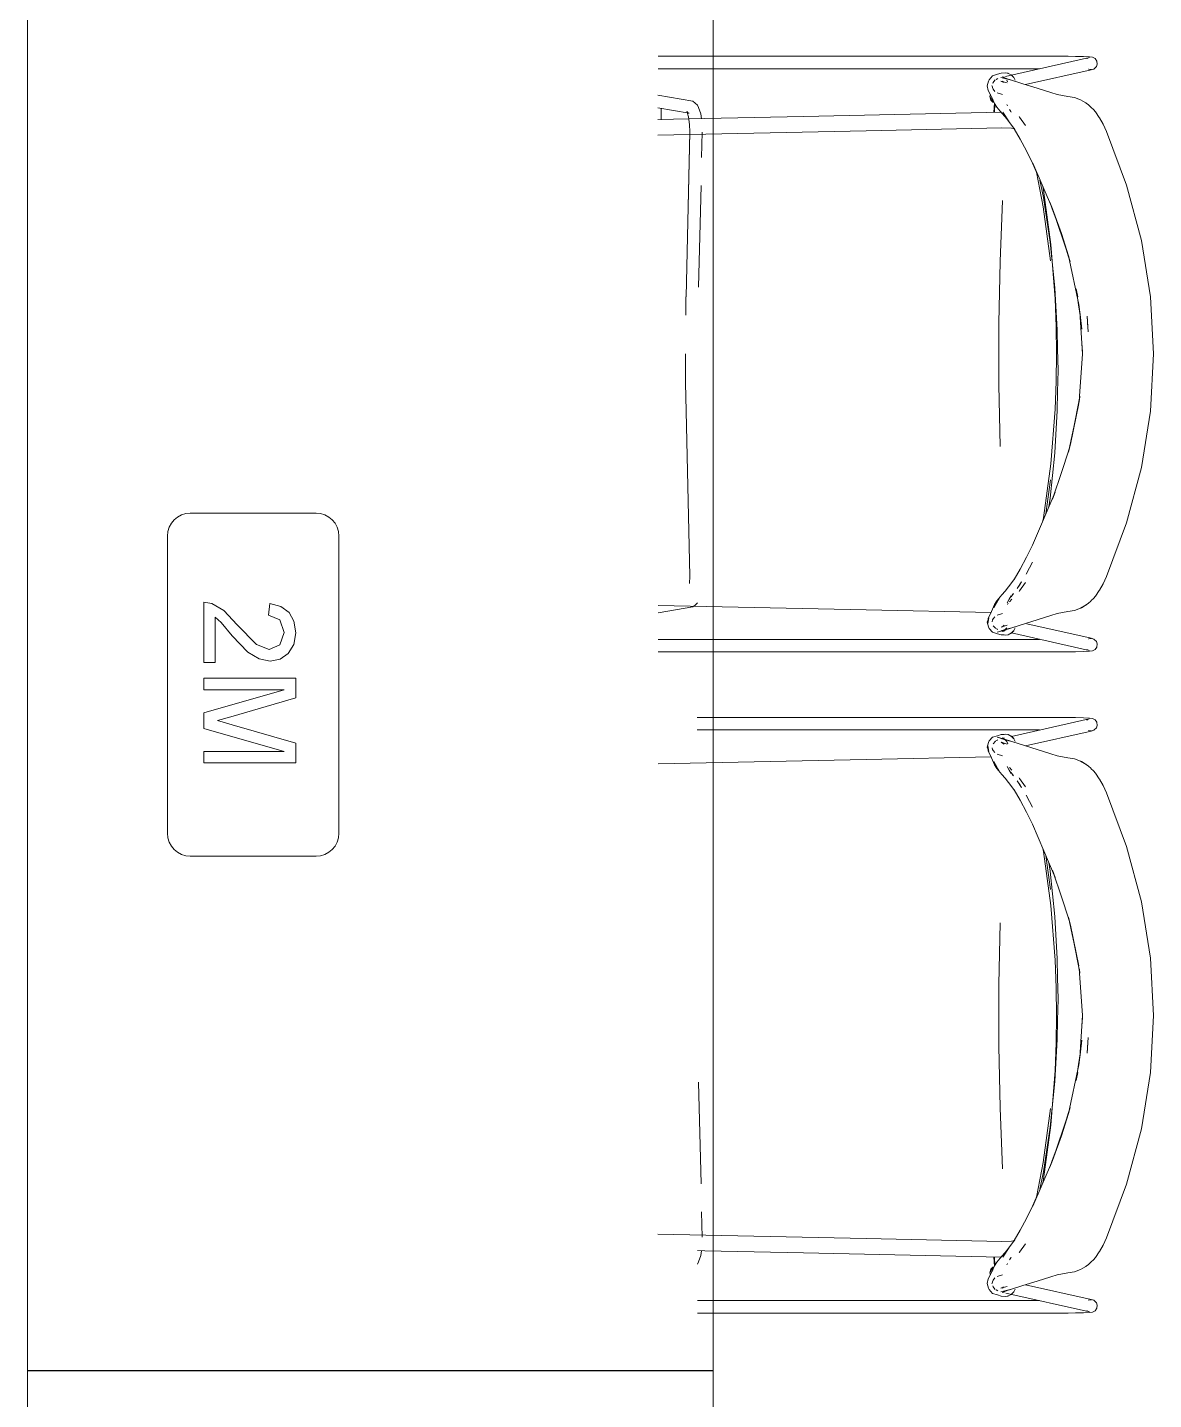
# Model space of a CAD drawing. Header units: millimetres. Extents: x 155927 to 317870, y -36033 to 97293.
# Drawn here: x 181069 to 182054, y 22156 to 23356 of the extents above; entities that cross this region are included whole.
import ezdxf

# ---------------------------------------------------------------- set-up
doc = ezdxf.new("R2010")
doc.units = ezdxf.units.MM
doc.header["$MEASUREMENT"] = 0
doc.layers.add('G-IMPT', color=8, linetype='CONTINUOUS', lineweight=9)
doc.layers.add('I-FURN', color=8, linetype='CONTINUOUS', lineweight=9)

msp = doc.modelspace()

# ---------------------------------------------------------------- linework, layer by layer
at = {"layer": 'G-IMPT'}
for p, q in [((181620.6, 23331.3), (181979.2, 23331.3)), ((181924.2, 23313.7), (181997.7, 23330.2)), ((181985.5, 23331.2), (181979.2, 23331.3)), ((181985.5, 23331.2), (181992.7, 23331.1)), ((181992.7, 23331.1), (181997.9, 23330.8)), ((181997.7, 23330.2), (181995.5, 23329.2)), ((181995.7, 23329.4), (181995.5, 23329.2)), ((181997.9, 23330.8), (182000.3, 23330.4)), ((182000.3, 23330.4), (182002.7, 23329.2)), ((182002.7, 23329.2), (182004.2, 23327.1)), ((181620.6, 23320.4), (181954.2, 23320.4)), ((181920.5, 23316.4), (181917.3, 23315.5)), ((181920.5, 23316.4), (181924.6, 23316.7)), ((181926.3, 23316.4), (181924.6, 23316.7)), ((181926.3, 23316.4), (181926.6, 23316.3)), ((181926.6, 23316.3), (181929.5, 23314.9)), ((181999.2, 23319.3), (181941.7, 23306.5)), ((181996.9, 23320.1), (181999.5, 23319.6)), ((181997.1, 23319.9), (181999.5, 23319.6)), ((181999.2, 23319.3), (182001.7, 23320.1)), ((182003.5, 23322), (182001.7, 23320.1)), ((182001.7, 23320.1), (182002, 23320.4)), ((182003.5, 23322), (182003.8, 23322.3)), ((182004.5, 23324.4), (182003.8, 23322.3)), ((182004.5, 23324.4), (182004.2, 23327.1)), ((181909.5, 23309.5), (181908.3, 23305.3)), ((181909.1, 23301.2), (181908.3, 23305.3)), ((181909.9, 23310.8), (181909.5, 23309.5)), ((181913, 23314.1), (181909.9, 23310.8)), ((181912.5, 23305.6), (181912.7, 23305)), ((181913.1, 23303), (181912.7, 23305)), ((181913, 23314.1), (181917.3, 23315.5)), ((181914.2, 23309.1), (181913.1, 23307.5)), ((181913.1, 23307.5), (181913.8, 23308.6)), ((181913.3, 23308.1), (181915.4, 23310.7)), ((181914.2, 23309.1), (181913.8, 23308.6)), ((181917.7, 23311.8), (181916.1, 23311)), ((181917.3, 23311.5), (181916.1, 23311)), ((181927.7, 23311), (181920.2, 23312.8)), ((181920.2, 23312.8), (181928.4, 23310.8)), ((181920.3, 23309.6), (181922.4, 23308.7)), ((181920.3, 23309.6), (181925.8, 23308.1)), ((181921.3, 23313), (181923.2, 23313.4)), ((181924.8, 23311.9), (181921.6, 23313.4)), ((181923.7, 23312.1), (181921.6, 23313.4)), ((181922.7, 23308.4), (181921.6, 23309.4)), ((181921.6, 23309.4), (181922.4, 23308.7)), ((181922.7, 23308.4), (181922.1, 23309.1)), ((181924.8, 23311.9), (181922.6, 23312.6)), ((181922.6, 23312.6), (181928.4, 23310.8)), ((181923.7, 23312.1), (181924.2, 23311.6)), ((181926.1, 23308.8), (181925.4, 23310.3)), ((181927.7, 23311), (181939.5, 23307.2)), ((181929.7, 23314.7), (181929.5, 23314.9)), ((181929.7, 23314.7), (181931.6, 23312.8)), ((181932.7, 23310.4), (181931.6, 23312.8)), ((181931.7, 23312.6), (181931.6, 23312.8)), ((181932.8, 23310.3), (181931.6, 23312.8)), ((181931.7, 23312.6), (181932.8, 23310.3)), ((181932.7, 23310.4), (181932.8, 23310.3)), ((181939.5, 23307.2), (181952, 23303.3)), ((181650.8, 23291.9), (181620.3, 23297.3)), ((181909.1, 23301.2), (181913.5, 23292.8)), ((181914.8, 23290), (181912.5, 23294.8)), ((181912.5, 23294.8), (181913.5, 23292.8)), ((181913.4, 23302.4), (181913.1, 23303)), ((181913.4, 23302.4), (181915, 23300.6)), ((181917, 23299.2), (181921.7, 23297.9)), ((181952, 23303.3), (181963.9, 23299.5)), ((181969.6, 23297.8), (181963.9, 23299.5)), ((181978.8, 23296.2), (181969.6, 23297.8)), ((181978.8, 23296.2), (181984.8, 23295.1)), ((181989.8, 23293.3), (181984.8, 23295.1)), ((181989.8, 23293.3), (181992, 23292.1)), ((181994.6, 23290.5), (181992, 23292.1)), ((181647.6, 23281.4), (181620.3, 23286.2)), ((181623.2, 23285.7), (181623.2, 23275.6)), ((181647.1, 23278.4), (181645.5, 23283)), ((181645.5, 23283), (181647, 23281.1)), ((181647.6, 23281.4), (181645.7, 23282.4)), ((181645.7, 23282.4), (181647, 23281.1)), ((181650.8, 23291.9), (181652.9, 23290.4)), ((181652.9, 23290.4), (181655, 23288.5)), ((181655.9, 23286.4), (181655, 23288.5)), ((181657.8, 23280.8), (181655.9, 23286.4)), ((181658.3, 23276.7), (181657.8, 23280.8)), ((181920.7, 23282.4), (181747.7, 23278.6)), ((181914.2, 23282.3), (181914.6, 23290.3)), ((181915, 23289.6), (181914.6, 23282.3)), ((181915, 23289.6), (181914.7, 23283.3)), ((181914.8, 23290), (181916.7, 23286.9)), ((181916.7, 23286.9), (181921, 23281.4)), ((181923.9, 23278.2), (181921, 23281.4)), ((181921.9, 23282.3), (181927, 23274.5)), ((181921.9, 23282.3), (181927.5, 23274)), ((181926.2, 23287.8), (181925.6, 23289.2)), ((181927.9, 23284.6), (181928.9, 23283)), ((181929.3, 23282.5), (181928.9, 23283)), ((181995, 23290.3), (181994.6, 23290.5)), ((181995, 23290.3), (181997, 23288.8)), ((181997, 23288.8), (181999.4, 23286.5)), ((181999.4, 23286.5), (182001.2, 23284.7)), ((182003, 23282.6), (182001.2, 23284.7)), ((182006.4, 23277.7), (182003, 23282.6)), ((181620.3, 23275.9), (181661.2, 23276.8)), ((181648, 23271.5), (181647.1, 23278.4)), ((181648.1, 23265.1), (181648, 23271.5)), ((181661.2, 23276.8), (181747.7, 23278.6)), ((181921.2, 23268.8), (181802.4, 23266.1)), ((181929.6, 23268.3), (181921.2, 23268.8)), ((181923.9, 23278.2), (181927.5, 23274)), ((181927, 23274.5), (181932.4, 23267.2)), ((181932.5, 23267.7), (181929.6, 23268.3)), ((181936.3, 23278.6), (181936.7, 23278.1)), ((181936.7, 23278.1), (181941.9, 23270.8)), ((182006.4, 23277.7), (182006.6, 23277.4)), ((182009.7, 23271.8), (182006.6, 23277.4)), ((182012.6, 23265.5), (182009.7, 23271.8)), ((181620.3, 23262.4), (181802.4, 23266.1)), ((181648.1, 23265.1), (181644.9, 23121)), ((181648.3, 23264.9), (181644.9, 23121)), ((181659, 23264.8), (181658.5, 23242.6)), ((181937.3, 23258.9), (181931.9, 23267.9)), ((181932.4, 23267.2), (181931.9, 23267.9)), ((181942.7, 23248.5), (181937.3, 23258.9)), ((182030.2, 23218.6), (182012.6, 23265.5)), ((181942.7, 23248.5), (181948, 23237.9)), ((181952.1, 23228.5), (181948, 23237.9)), ((181952.1, 23228.5), (181948.1, 23237.9)), ((181965.3, 23197.9), (181948.1, 23237.9)), ((181957.3, 23199.6), (181951.5, 23229.8)), ((181951.5, 23229.8), (181957.3, 23199.7)), ((181957.5, 23207.8), (181954.5, 23222.9)), ((181658, 23218.3), (181655.9, 23129.4)), ((181957.5, 23214.1), (181956.9, 23217.3)), ((181963.9, 23166.8), (181957.5, 23214.1)), ((182043.2, 23170.2), (182030.2, 23218.6)), ((181921.7, 23205), (181919.6, 23151.8)), ((181963.8, 23152.4), (181957.3, 23199.7)), ((181957.3, 23199.6), (181963.8, 23152.4)), ((181957.5, 23207.8), (181963.4, 23168.6)), ((181963.1, 23203.7), (181965.3, 23197.9)), ((181963.1, 23203.7), (181965.2, 23197.9)), ((181965.2, 23197.9), (181973.2, 23176.4)), ((181965.3, 23197.9), (181979.4, 23156.8)), ((181965.3, 23197.9), (181973.2, 23176.4)), ((181979.4, 23156.8), (181973.2, 23176.4)), ((181973.2, 23176.4), (181979.2, 23156.7)), ((181963.4, 23168.6), (181967.5, 23128.9)), ((181967.8, 23119), (181963.9, 23166.8)), ((182043.2, 23170.2), (182051.3, 23120.8)), ((181918.6, 23097.9), (181919.6, 23151.8)), ((181980.8, 23151.5), (181979.2, 23156.7)), ((181988.6, 23114.3), (181979.4, 23156.8)), ((181979.4, 23156.8), (181980.8, 23151.5)), ((181967.5, 23128.9), (181969.6, 23091.8)), ((181986.2, 23128), (181987.5, 23120.9)), ((181986.2, 23128), (181988.3, 23113.9)), ((181644.8, 23120.8), (181644.6, 23105)), ((181967.8, 23119), (181968.7, 23095)), ((181988.3, 23113.9), (181989.9, 23102.9)), ((181988.6, 23114.3), (181991, 23092.6)), ((181988.6, 23114.3), (181989.9, 23102.9)), ((182053.9, 23070.9), (182051.3, 23120.8)), ((181991.7, 23070.9), (181989.4, 23107.8)), ((181989.4, 23107.8), (181989.9, 23102.9)), ((181991, 23092.6), (181989.9, 23102.9)), ((181996.4, 23093.8), (181995.8, 23104)), ((181995.8, 23104), (181996.6, 23090.4)), ((181918.6, 23097.9), (181918.6, 23043.8)), ((181968.7, 23095), (181969, 23070.9)), ((181969.6, 23091.8), (181969.9, 23075.5)), ((181991.7, 23070.9), (181991.5, 23078.3)), ((181991.6, 23070.9), (181991.5, 23078.3)), ((181644.5, 23045.8), (181644.3, 23070.9)), ((181969, 23070.9), (181968.7, 23046.8)), ((181969.9, 23075.5), (181970.3, 23056.6)), ((181989.2, 23033.9), (181991.6, 23070.9)), ((182053.9, 23070.9), (182051.3, 23021)), ((181969.9, 23037.8), (181970.3, 23056.6)), ((181644.9, 23020.9), (181644.5, 23045.8)), ((181919.6, 22989.9), (181918.6, 23043.8)), ((181967.8, 23022.7), (181968.7, 23046.8)), ((181969.9, 23037.8), (181969.6, 23021.5)), ((181989.4, 23033.9), (181988.2, 23027.5)), ((181989.2, 23033.9), (181988.7, 23028.6)), ((181989.4, 23033.9), (181989, 23030.4)), ((181648.1, 22876.6), (181644.9, 23020.9)), ((181963.9, 22974.9), (181967.8, 23022.7)), ((181967.5, 22984.4), (181969.6, 23021.5)), ((181979.4, 22985), (181988.6, 23027.5)), ((181988.2, 23027.5), (181981.3, 22992)), ((181981.3, 22992), (181988.6, 23027.5)), ((182043.2, 22971.6), (182051.3, 23021)), ((181981.3, 22992), (181979, 22985.1)), ((181979.4, 22985), (181981.3, 22992)), ((181967.5, 22984.4), (181963.4, 22944.7)), ((181973.8, 22968.9), (181979, 22985.1)), ((181963.9, 22974.9), (181957.5, 22927.6)), ((181973.8, 22968.9), (181965.3, 22943.8)), ((182030.2, 22923.1), (182043.2, 22971.6)), ((181959.7, 22931.2), (181963.8, 22960.9)), ((181959.7, 22931.2), (181963.8, 22960.9)), ((181948, 22903.8), (181967.8, 22950.2)), ((181962.2, 22937.1), (181963.4, 22944.7)), ((181965.3, 22943.8), (181967.8, 22950.2)), ((181957.5, 22927.6), (181957.1, 22925)), ((182030.2, 22923.1), (182012.6, 22876.4)), ((181948, 22903.8), (181942.7, 22893.2)), ((181942.7, 22893.2), (181937.3, 22882.8)), ((181942.5, 22878.4), (181948, 22888.8)), ((181948, 22888.8), (181943, 22879.4)), ((181648.1, 22876.6), (181648, 22870.2)), ((181927, 22867.3), (181932.4, 22874.6)), ((181931.9, 22873.8), (181937.3, 22882.8)), ((181931.9, 22873.8), (181932.4, 22874.6)), ((181942.5, 22878.4), (181943, 22879.4)), ((182012.6, 22876.4), (182009.7, 22869.9)), ((181916.7, 22854.9), (181921, 22860.3)), ((181921, 22860.3), (181923.9, 22863.5)), ((181927, 22867.3), (181923.9, 22863.5)), ((181929.2, 22858.4), (181931.2, 22861.4)), ((181930.8, 22860.9), (181929.2, 22858.4)), ((181930.8, 22860.9), (181931.2, 22861.4)), ((181934.5, 22865.7), (181938.4, 22871.6)), ((181934.5, 22865.7), (181937.2, 22869.6)), ((181936.3, 22863.2), (181936.7, 22863.7)), ((181941.9, 22871), (181936.7, 22863.7)), ((181938.4, 22871.6), (181937.2, 22869.6)), ((182003, 22859.1), (182006.4, 22864)), ((182006.6, 22864.3), (182006.4, 22864)), ((182006.6, 22864.3), (182009.7, 22869.9)), ((181802.4, 22847.2), (181620.6, 22850.9)), ((181620.6, 22844.5), (181650.8, 22849.8)), ((181652.9, 22851.3), (181650.8, 22849.8)), ((181655, 22853.2), (181652.9, 22851.3)), ((181914.8, 22851.8), (181912.2, 22845.7)), ((181918.8, 22857.2), (181914, 22849)), ((181916.5, 22853.6), (181914, 22849)), ((181914.8, 22851.8), (181916.7, 22854.9)), ((181916.5, 22853.6), (181918.8, 22857.2)), ((181925.9, 22853.3), (181927.9, 22857.1)), ((181927.6, 22856.5), (181925.9, 22853.3)), ((181926.8, 22853), (181926, 22851.8)), ((181927.6, 22856.5), (181929.3, 22859.3)), ((181927.6, 22856.5), (181928.9, 22858.7)), ((181927.6, 22856.5), (181927.9, 22857.1)), ((181927.7, 22854.2), (181929.8, 22856.6)), ((181928.9, 22858.7), (181929.3, 22859.3)), ((181984.8, 22846.7), (181989.8, 22848.5)), ((181995, 22851.5), (181989.8, 22848.5)), ((181992, 22849.7), (181989.8, 22848.5)), ((181990.8, 22849), (181989.8, 22848.5)), ((181990.8, 22849), (181995, 22851.5)), ((181994.6, 22851.2), (181992, 22849.7)), ((181995, 22851.5), (181994.6, 22851.2)), ((181995, 22851.5), (181997, 22853)), ((181997, 22853), (181998.9, 22854.7)), ((181999.4, 22855.2), (181998.9, 22854.7)), ((181999.4, 22855.2), (182001.2, 22857)), ((182003, 22859.1), (182001.2, 22857)), ((181911.8, 22844.7), (181802.4, 22847.2)), ((181908.3, 22836.4), (181909.6, 22840.1)), ((181908.3, 22836.4), (181909.5, 22832.2)), ((181908.8, 22835.1), (181909.6, 22840.1)), ((181908.8, 22835.1), (181909.2, 22839.7)), ((181909.2, 22839.7), (181912.2, 22845.7)), ((181912.7, 22836.8), (181912.9, 22838.3)), ((181913.4, 22839.3), (181912.9, 22838.3)), ((181913.4, 22839.3), (181914.9, 22840.9)), ((181916.9, 22842.5), (181921.7, 22843.9)), ((181952, 22838.4), (181930.8, 22831.7)), ((181963.9, 22842.3), (181952, 22838.4)), ((181969.6, 22844), (181963.9, 22842.3)), ((181969.6, 22844), (181978.8, 22845.6)), ((181978.8, 22845.6), (181984.8, 22846.7)), ((181909.5, 22832.2), (181909.9, 22830.9)), ((181909.9, 22830.9), (181913, 22827.7)), ((181917.3, 22826.3), (181913, 22827.7)), ((181913.5, 22833.3), (181915.5, 22831)), ((181917.3, 22830.2), (181916, 22830.7)), ((181916, 22830.7), (181917.7, 22829.9)), ((181917, 22827.5), (181924.8, 22829.8)), ((181917, 22827.5), (181922.6, 22829.1)), ((181917.3, 22826.3), (181920.5, 22825.3)), ((181920.2, 22828.9), (181928.4, 22831)), ((181920.2, 22828.9), (181927.1, 22830.7)), ((181920.4, 22832.1), (181925.8, 22833.7)), ((181920.4, 22832.1), (181922.7, 22833.3)), ((181920.5, 22825.3), (181923.3, 22825.2)), ((181923.2, 22828.3), (181921.3, 22828.7)), ((181921.6, 22832.3), (181923.1, 22833.8)), ((181921.6, 22832.3), (181922.7, 22833.3)), ((181921.6, 22828.3), (181924.8, 22829.8)), ((181921.6, 22828.3), (181923.7, 22829.6)), ((181923.1, 22833.8), (181922.1, 22832.7)), ((181922.6, 22829.1), (181930.8, 22831.7)), ((181923.3, 22825.2), (181924.6, 22825.1)), ((181923.7, 22829.6), (181925.4, 22831.5)), ((181926.3, 22825.4), (181924.6, 22825.1)), ((181926.3, 22825.4), (181929.7, 22827)), ((181926.3, 22825.4), (181929.5, 22826.8)), ((181926.3, 22825.4), (181926.6, 22825.4)), ((181929.7, 22827), (181926.6, 22825.4)), ((181928.4, 22831), (181927.1, 22830.7)), ((181929.5, 22826.8), (181931.6, 22828.9)), ((181931.2, 22828.7), (181929.5, 22826.8)), ((181929.7, 22827), (181929.5, 22826.8)), ((181997.6, 22811.5), (181929.5, 22826.9)), ((181931.2, 22828.7), (181929.7, 22827)), ((181931.7, 22829.1), (181931.6, 22828.9)), ((181932.7, 22831.4), (181931.7, 22829.1)), ((181932.7, 22831.4), (181932.8, 22831.5)), ((181943, 22835), (181999.2, 22822.4)), ((181954.2, 22821.3), (181620.6, 22821.3)), ((181997.6, 22811.5), (181995.5, 22812.6)), ((181995.5, 22812.6), (181995.7, 22812.4)), ((181996.9, 22821.7), (181999.5, 22822.1)), ((181997.1, 22821.8), (181999.5, 22822.1)), ((181999.2, 22822.4), (182001.7, 22821.6)), ((182000.3, 22811.3), (182002.7, 22812.5)), ((182001.7, 22821.6), (182002, 22821.3)), ((182003.8, 22819.4), (182002, 22821.3)), ((182002.7, 22812.5), (182004.2, 22814.6)), ((182003.8, 22819.4), (182004.5, 22817.3)), ((182004.2, 22814.6), (182004.5, 22817.3)), ((181620.6, 22810.5), (181979.2, 22810.5)), ((181979.2, 22810.5), (181985.5, 22810.5)), ((181992.7, 22810.7), (181985.5, 22810.5)), ((181997.9, 22810.9), (181992.7, 22810.7)), ((182000.3, 22811.3), (181997.9, 22810.9)), ((181654.6, 22752.9), (181979.2, 22752.9)), ((181979.2, 22752.9), (181985.5, 22752.9)), ((181992.7, 22752.7), (181985.5, 22752.9)), ((181997.9, 22752.5), (181992.7, 22752.7)), ((182000.3, 22752.1), (181997.9, 22752.5)), ((182000.3, 22752.1), (182002.7, 22750.9)), ((181954.2, 22742.1), (181654.6, 22742.1)), ((181997.6, 22751.9), (181929.5, 22736.5)), ((181941.9, 22728.1), (181999.2, 22741)), ((181997.6, 22751.9), (181995.5, 22750.8)), ((181995.5, 22750.8), (181995.7, 22751)), ((181996.9, 22741.7), (181999.5, 22741.3)), ((181997.1, 22741.6), (181999.5, 22741.3)), ((181999.2, 22741), (182001.7, 22741.8)), ((182001.7, 22741.8), (182002, 22742.1)), ((182003.8, 22744), (182002, 22742.1)), ((182002.7, 22750.9), (182004.2, 22748.8)), ((182003.8, 22744), (182004.5, 22746.1)), ((182004.2, 22748.8), (182004.5, 22746.1)), ((181908.3, 22727), (181909.5, 22731.2)), ((181908.8, 22728.3), (181909.6, 22723.3)), ((181908.8, 22728.3), (181909.2, 22723.7)), ((181909.5, 22731.2), (181909.9, 22732.5)), ((181909.9, 22732.5), (181913, 22735.7)), ((181917.3, 22737.1), (181913, 22735.7)), ((181913.5, 22730.1), (181915.5, 22732.4)), ((181916, 22732.7), (181917.7, 22733.5)), ((181917.3, 22733.2), (181916, 22732.7)), ((181917, 22735.9), (181922.6, 22734.3)), ((181917, 22735.9), (181924.8, 22733.6)), ((181917.3, 22737.1), (181920.5, 22738.1)), ((181920.2, 22734.5), (181928.4, 22732.4)), ((181920.2, 22734.5), (181927.1, 22732.7)), ((181920.4, 22731.3), (181922.7, 22730.1)), ((181920.4, 22731.3), (181925.8, 22729.7)), ((181920.5, 22738.1), (181923.3, 22738.2)), ((181923.2, 22735.1), (181921.3, 22734.7)), ((181921.6, 22735.1), (181923.7, 22733.8)), ((181921.6, 22735.1), (181924.8, 22733.6)), ((181921.6, 22731.1), (181922.7, 22730.1)), ((181921.6, 22731.1), (181923.1, 22729.6)), ((181923.1, 22729.6), (181922.1, 22730.7)), ((181922.6, 22734.3), (181930.8, 22731.7)), ((181923.3, 22738.2), (181924.6, 22738.3)), ((181923.7, 22733.8), (181925.4, 22731.9)), ((181926.3, 22738.1), (181924.6, 22738.3)), ((181926.4, 22730.1), (181925.4, 22731.9)), ((181926.3, 22738.1), (181929.7, 22736.4)), ((181926.3, 22738.1), (181926.6, 22738)), ((181926.3, 22738.1), (181929.5, 22736.6)), ((181929.7, 22736.4), (181926.6, 22738)), ((181928.4, 22732.4), (181927.1, 22732.7)), ((181931.2, 22734.7), (181929.5, 22736.6)), ((181929.7, 22736.4), (181929.5, 22736.6)), ((181929.5, 22736.6), (181931.6, 22734.5)), ((181931.2, 22734.7), (181929.7, 22736.4)), ((181952, 22725), (181930.8, 22731.7)), ((181931.7, 22734.3), (181931.6, 22734.5)), ((181932.7, 22732), (181931.7, 22734.3)), ((181932.7, 22732), (181932.8, 22731.9)), ((181802.4, 22716.2), (181620.6, 22712.5)), ((181911.8, 22718.7), (181802.4, 22716.2)), ((181908.3, 22727), (181909.6, 22723.3)), ((181909.2, 22723.7), (181912.2, 22717.7)), ((181914.8, 22711.6), (181912.2, 22717.7)), ((181912.7, 22726.6), (181912.9, 22725.1)), ((181913.4, 22724.1), (181912.9, 22725.1)), ((181913.4, 22724.1), (181914.9, 22722.5)), ((181916.9, 22720.9), (181921.7, 22719.6)), ((181963.9, 22721.1), (181952, 22725)), ((181969.6, 22719.4), (181963.9, 22721.1)), ((181969.6, 22719.4), (181978.8, 22717.8)), ((181978.8, 22717.8), (181984.8, 22716.7)), ((181984.8, 22716.7), (181989.8, 22714.9)), ((181916.5, 22709.8), (181914, 22714.5)), ((181918.8, 22706.2), (181914, 22714.5)), ((181914.8, 22711.6), (181916.7, 22708.5)), ((181916.5, 22709.8), (181918.8, 22706.2)), ((181916.7, 22708.5), (181921, 22703.1)), ((181927.6, 22706.9), (181925.9, 22710.1)), ((181925.9, 22710.1), (181927.9, 22706.3)), ((181927.6, 22706.9), (181927.9, 22706.3)), ((181927.6, 22706.9), (181928.9, 22704.7)), ((181927.6, 22706.9), (181929.3, 22704.1)), ((181927.7, 22709.2), (181929.8, 22706.8)), ((181928.9, 22704.7), (181929.3, 22704.1)), ((181930.8, 22702.5), (181929.2, 22705)), ((181929.2, 22705), (181931.2, 22702)), ((181990.8, 22714.4), (181989.8, 22714.9)), ((181995, 22712), (181989.8, 22714.9)), ((181992, 22713.7), (181989.8, 22714.9)), ((181990.8, 22714.4), (181995, 22712)), ((181994.6, 22712.2), (181992, 22713.7)), ((181995, 22712), (181994.6, 22712.2)), ((181995, 22712), (181997, 22710.4)), ((181997, 22710.4), (181998.9, 22708.7)), ((181999.4, 22708.2), (181998.9, 22708.7)), ((181999.4, 22708.2), (182001.2, 22706.4)), ((182003, 22704.3), (182001.2, 22706.4)), ((182003, 22704.3), (182006.4, 22699.4)), ((181921, 22703.1), (181923.9, 22699.9)), ((181927, 22696.1), (181923.9, 22699.9)), ((181927, 22696.1), (181932.4, 22688.8)), ((181930.8, 22702.5), (181931.2, 22702)), ((181934.5, 22697.7), (181938.4, 22691.8)), ((181934.5, 22697.7), (181937.2, 22693.8)), ((181936.3, 22700.2), (181936.7, 22699.7)), ((181941.9, 22692.4), (181936.7, 22699.7)), ((181938.4, 22691.8), (181937.2, 22693.8)), ((182006.6, 22699.1), (182006.4, 22699.4)), ((182006.6, 22699.1), (182009.7, 22693.5)), ((182012.6, 22687), (182009.7, 22693.5)), ((181931.9, 22689.6), (181932.4, 22688.8)), ((181931.9, 22689.6), (181937.3, 22680.6)), ((181942.7, 22670.2), (181937.3, 22680.6)), ((181942.5, 22685), (181948, 22674.6)), ((181942.5, 22685), (181943, 22684)), ((181948, 22674.6), (181943, 22684)), ((182030.2, 22640.3), (182012.6, 22687)), ((181948, 22659.6), (181942.7, 22670.2)), ((181948, 22659.6), (181967.8, 22613.2)), ((181957.5, 22635.8), (181957.1, 22638.4)), ((181963.9, 22588.5), (181957.5, 22635.8)), ((181959.7, 22632.2), (181963.8, 22602.5)), ((181959.7, 22632.2), (181963.8, 22602.5)), ((182030.2, 22640.3), (182043.2, 22591.8)), ((181962.2, 22626.3), (181963.4, 22618.7)), ((181967.5, 22579), (181963.4, 22618.7)), ((181973.8, 22594.5), (181965.3, 22619.6)), ((181965.3, 22619.6), (181967.8, 22613.2)), ((181963.9, 22588.5), (181967.8, 22540.7)), ((181973.8, 22594.5), (181979, 22578.3)), ((182043.2, 22591.8), (182051.3, 22542.4)), ((181919.6, 22573.5), (181918.6, 22519.6)), ((181967.5, 22579), (181969.6, 22541.9)), ((181981.3, 22571.4), (181979, 22578.3)), ((181979.4, 22578.4), (181981.3, 22571.4)), ((181979.4, 22578.4), (181988.6, 22535.9)), ((181988.2, 22535.9), (181981.3, 22571.4)), ((181981.3, 22571.4), (181988.6, 22535.9)), ((181967.8, 22540.7), (181968.7, 22516.6)), ((181969.9, 22525.6), (181969.6, 22541.9)), ((182053.9, 22492.5), (182051.3, 22542.4)), ((181969.9, 22525.6), (181970.3, 22506.8)), ((181989.4, 22529.5), (181988.2, 22535.9)), ((181989.2, 22529.5), (181988.8, 22533.6)), ((181989.4, 22529.5), (181989, 22533)), ((181989.2, 22529.5), (181991.6, 22492.5)), ((181918.6, 22465.5), (181918.6, 22519.6)), ((181969, 22492.5), (181968.7, 22516.6)), ((181969.9, 22487.9), (181970.3, 22506.8)), ((181968.7, 22468.4), (181969, 22492.5)), ((181991.7, 22492.5), (181989.4, 22455.6)), ((181991.7, 22492.5), (181991.5, 22485.1)), ((181991.6, 22492.5), (181991.5, 22485.1)), ((182053.9, 22492.5), (182051.3, 22442.6)), ((181969.6, 22471.6), (181969.9, 22487.9)), ((181918.6, 22465.5), (181919.6, 22411.6)), ((181967.5, 22434.6), (181969.6, 22471.6)), ((181967.8, 22444.4), (181968.7, 22468.4)), ((181988.6, 22449.2), (181991, 22470.8)), ((181991, 22470.8), (181989.9, 22460.5)), ((181995.8, 22459.4), (181996.6, 22473)), ((181996.4, 22469.1), (181995.8, 22459.4)), ((181988.3, 22449.5), (181989.9, 22460.5)), ((181988.6, 22449.2), (181989.9, 22460.5)), ((181989.4, 22455.6), (181989.9, 22460.5)), ((181967.8, 22444.4), (181963.9, 22396.6)), ((181988.6, 22449.2), (181979.4, 22406.6)), ((181986.2, 22435.4), (181988.3, 22449.5)), ((181986.2, 22435.4), (181987.5, 22442.5)), ((182043.2, 22393.2), (182051.3, 22442.6)), ((181658, 22345.1), (181655.9, 22434)), ((181963.4, 22394.8), (181967.5, 22434.6)), ((181921.7, 22358.4), (181919.6, 22411.6)), ((181957.3, 22363.8), (181963.8, 22411)), ((181963.8, 22411), (181957.3, 22363.7)), ((181965.3, 22365.5), (181979.4, 22406.6)), ((181973.2, 22387), (181979.2, 22406.7)), ((181979.4, 22406.6), (181973.2, 22387)), ((181980.8, 22411.9), (181979.2, 22406.7)), ((181979.4, 22406.6), (181980.8, 22411.9)), ((181963.9, 22396.6), (181957.5, 22349.3)), ((181957.5, 22355.6), (181963.4, 22394.8)), ((182043.2, 22393.2), (182030.2, 22344.8)), ((181965.2, 22365.5), (181973.2, 22387)), ((181965.3, 22365.5), (181973.2, 22387)), ((181965.3, 22365.5), (181948.1, 22325.5)), ((181957.3, 22363.8), (181951.5, 22333.6)), ((181951.5, 22333.6), (181957.3, 22363.7)), ((181963.1, 22359.7), (181965.3, 22365.5)), ((181963.1, 22359.7), (181965.2, 22365.5)), ((181957.5, 22355.6), (181954.5, 22340.5)), ((181957.5, 22349.3), (181956.9, 22346.1)), ((182030.2, 22344.8), (182012.6, 22297.9)), ((181952.1, 22334.9), (181948, 22325.5)), ((181952.1, 22334.9), (181948.1, 22325.5)), ((181659, 22298.6), (181658.5, 22320.8)), ((181942.7, 22314.9), (181948, 22325.5)), ((181942.7, 22314.9), (181937.3, 22304.5)), ((181620.3, 22301), (181802.4, 22297.3)), ((181921.2, 22294.6), (181802.4, 22297.3)), ((181927, 22288.9), (181932.4, 22296.3)), ((181937.3, 22304.5), (181931.9, 22295.5)), ((181932.4, 22296.3), (181931.9, 22295.5)), ((182012.6, 22297.9), (182009.7, 22291.6)), ((181654.9, 22286.8), (181661.2, 22286.6)), ((181658.3, 22286.7), (181657.8, 22282.6)), ((181661.2, 22286.6), (181747.7, 22284.8)), ((181920.7, 22281), (181747.7, 22284.8)), ((181923.9, 22285.2), (181921, 22282)), ((181929.6, 22295.1), (181921.2, 22294.6)), ((181921.9, 22281.1), (181927.5, 22289.4)), ((181921.9, 22281.1), (181927, 22288.9)), ((181923.9, 22285.2), (181927.5, 22289.4)), ((181932.5, 22295.7), (181929.6, 22295.1)), ((181936.3, 22284.8), (181936.7, 22285.3)), ((181936.7, 22285.3), (181941.9, 22292.6)), ((182006.4, 22285.7), (182003, 22280.8)), ((182006.4, 22285.7), (182006.6, 22286)), ((182009.7, 22291.6), (182006.6, 22286)), ((181655.9, 22277), (181655, 22274.9)), ((181657.8, 22282.6), (181655.9, 22277)), ((181914.8, 22273.4), (181912.5, 22268.6)), ((181914.2, 22281.1), (181914.6, 22273.1)), ((181915, 22273.8), (181914.6, 22281.1)), ((181915, 22273.8), (181914.6, 22281.1)), ((181914.8, 22273.4), (181916.7, 22276.5)), ((181916.7, 22276.5), (181921, 22282)), ((181926.2, 22275.6), (181925.6, 22274.2)), ((181927.9, 22278.8), (181928.9, 22280.4)), ((181929.3, 22280.9), (181928.9, 22280.4)), ((181994.6, 22272.9), (181992, 22271.3)), ((181995, 22273.1), (181994.6, 22272.9)), ((181995, 22273.1), (181997, 22274.6)), ((181997, 22274.6), (181999.4, 22276.9)), ((181999.4, 22276.9), (182001.2, 22278.7)), ((182003, 22280.8), (182001.2, 22278.7)), ((181909.1, 22262.2), (181908.3, 22258.1)), ((181909.1, 22262.2), (181913.5, 22270.6)), ((181912.5, 22268.6), (181913.5, 22270.6)), ((181913.1, 22260.4), (181912.7, 22258.4)), ((181913.4, 22261), (181913.1, 22260.4)), ((181913.4, 22261), (181915, 22262.8)), ((181917, 22264.2), (181921.7, 22265.5)), ((181939.5, 22256.2), (181952, 22260.1)), ((181952, 22260.1), (181963.9, 22263.9)), ((181969.6, 22265.6), (181963.9, 22263.9)), ((181978.8, 22267.2), (181969.6, 22265.6)), ((181978.8, 22267.2), (181984.8, 22268.3)), ((181989.8, 22270.1), (181984.8, 22268.3)), ((181989.8, 22270.1), (181992, 22271.3)), ((181909.5, 22253.9), (181908.3, 22258.1)), ((181909.9, 22252.6), (181909.5, 22253.9)), ((181913, 22249.3), (181909.9, 22252.6)), ((181912.5, 22257.8), (181912.7, 22258.4)), ((181913, 22249.3), (181917.3, 22248)), ((181914.2, 22254.3), (181913.1, 22255.9)), ((181913.1, 22255.9), (181913.8, 22254.8)), ((181913.3, 22255.3), (181915.4, 22252.7)), ((181914.2, 22254.3), (181913.8, 22254.8)), ((181917.3, 22251.9), (181916.1, 22252.4)), ((181917.7, 22251.6), (181916.1, 22252.4)), ((181920.2, 22250.6), (181928.4, 22252.6)), ((181927.7, 22252.4), (181920.2, 22250.6)), ((181920.3, 22253.8), (181925.8, 22255.3)), ((181920.3, 22253.8), (181922.4, 22254.7)), ((181921.3, 22250.4), (181923.2, 22250)), ((181922.7, 22255), (181921.6, 22254)), ((181921.6, 22254), (181922.4, 22254.7)), ((181924.8, 22251.5), (181921.6, 22250)), ((181923.7, 22251.3), (181921.6, 22250)), ((181922.7, 22255), (181922.1, 22254.3)), ((181922.6, 22250.8), (181928.4, 22252.6)), ((181924.8, 22251.5), (181922.6, 22250.8)), ((181924.7, 22249.6), (181997.7, 22233.2)), ((181926.6, 22247.1), (181929.5, 22248.5)), ((181927.7, 22252.4), (181939.5, 22256.2)), ((181929.7, 22248.7), (181929.5, 22248.5)), ((181929.7, 22248.7), (181931.6, 22250.6)), ((181932.8, 22253.1), (181931.6, 22250.6)), ((181932.7, 22253), (181931.6, 22250.6)), ((181931.7, 22250.8), (181931.6, 22250.6)), ((181931.7, 22250.8), (181932.8, 22253.1)), ((181932.7, 22253), (181932.8, 22253.1)), ((181999.2, 22244.1), (181941.7, 22256.9)), ((181654.9, 22243), (181954.2, 22243)), ((181920.5, 22247), (181917.3, 22248)), ((181920.5, 22247), (181924.6, 22246.7)), ((181926.3, 22247), (181924.6, 22246.7)), ((181926.3, 22247), (181926.6, 22247.1)), ((181996.9, 22243.3), (181999.5, 22243.8)), ((181997.1, 22243.5), (181999.5, 22243.8)), ((181999.2, 22244.1), (182001.7, 22243.3)), ((182003.5, 22241.4), (182001.7, 22243.3)), ((182001.7, 22243.3), (182002, 22243)), ((182002.7, 22234.2), (182004.2, 22236.3)), ((182003.5, 22241.4), (182003.8, 22241.1)), ((182004.5, 22239), (182003.8, 22241.1)), ((182004.5, 22239), (182004.2, 22236.3)), ((181654.9, 22232.1), (181979.2, 22232.1)), ((181985.5, 22232.2), (181979.2, 22232.1)), ((181985.5, 22232.2), (181992.7, 22232.3)), ((181992.7, 22232.3), (181997.9, 22232.6)), ((181997.7, 22233.2), (181995.5, 22234.2)), ((181995.7, 22234), (181995.5, 22234.2)), ((181997.9, 22232.6), (182000.3, 22233)), ((182000.3, 22233), (182002.7, 22234.2))]:
    msp.add_line(p, q, dxfattribs=at)
at = {"layer": 'I-FURN'}
for p, q in [((181068.7, 23381.7), (181068.7, 22181.6)), ((181668.7, 22181.6), (181668.7, 23381.7)), ((181911.3, 23297.7), (181910.7, 23296.1)), ((181910.7, 23296.1), (181910.8, 23295)), ((181913.2, 23291.1), (181910.7, 23296.1)), ((181910.7, 23296.1), (181912.3, 23291.9)), ((181910.7, 23296.1), (181911.1, 23293.8)), ((181910.7, 23296.1), (181911.6, 23292.8)), ((181910.8, 23295), (181911.1, 23293.8)), ((181911.1, 23293.8), (181911.6, 23292.8)), ((181912.3, 23291.9), (181911.6, 23292.8)), ((181913.2, 23291.1), (181912.6, 23294.9)), ((181913.2, 23291.1), (181913.1, 23293.7)), ((181913.2, 23291.1), (181913.3, 23293.1)), ((181913.2, 23291.1), (181913.5, 23292.8)), ((181913.2, 23291.1), (181913.6, 23292.5)), ((181913.2, 23291.1), (181912.3, 23291.9)), ((181913.2, 23291.1), (181914.5, 23290.9)), ((181321.2, 22931.7), (181211.2, 22931.7)), ((181191.2, 22911.7), (181191.2, 22651.7)), ((181341.2, 22651.7), (181341.2, 22911.7)), ((181229.9, 22852.8), (181223, 22853.9)), ((181223, 22853.9), (181223, 22801.2)), ((181240.6, 22846.7), (181229.9, 22852.8)), ((181280.8, 22852.6), (181279.5, 22842.6)), ((181290.5, 22850.2), (181280.8, 22852.6)), ((181297.6, 22844.9), (181290.5, 22850.2)), ((181233, 22801.2), (181233, 22840.6)), ((181233, 22840.6), (181238.2, 22836.1)), ((181238.2, 22836.1), (181247.8, 22824.5)), ((181252.2, 22834.1), (181240.6, 22846.7)), ((181279.5, 22842.6), (181289.6, 22838.4)), ((181289.6, 22838.4), (181293.3, 22827.2)), ((181301.9, 22837.1), (181297.6, 22844.9)), ((181303.4, 22827), (181301.9, 22837.1)), ((181247.8, 22824.5), (181261.6, 22810.1)), ((181269, 22816.8), (181252.2, 22834.1)), ((181293.3, 22827.2), (181289.6, 22816.5)), ((181301.8, 22816.8), (181303.4, 22827)), ((181280.3, 22812.5), (181269, 22816.8)), ((181289.6, 22816.5), (181280.3, 22812.5)), ((181296.9, 22809), (181301.8, 22816.8)), ((181223, 22801.2), (181233, 22801.2)), ((181261.6, 22810.1), (181271.4, 22804.2)), ((181271.4, 22804.2), (181281, 22802.4)), ((181281, 22802.4), (181289.7, 22804.1)), ((181289.7, 22804.1), (181296.9, 22809)), ((181223, 22787.3), (181223, 22777.3)), ((181303.4, 22787.3), (181223, 22787.3)), ((181223, 22777.3), (181293.3, 22777.3)), ((181293.3, 22777.3), (181223, 22757.1)), ((181303.4, 22770.1), (181303.4, 22787.3)), ((181246.7, 22753.6), (181303.4, 22770.1)), ((181223, 22757.1), (181223, 22743.5)), ((181234.9, 22750.3), (181246.7, 22753.6)), ((181223, 22743.5), (181293.3, 22723.3)), ((181247.7, 22746.7), (181234.9, 22750.3)), ((181303.4, 22730.5), (181247.7, 22746.7)), ((181303.4, 22713.3), (181303.4, 22730.5)), ((181293.3, 22723.3), (181223, 22723.3)), ((181223, 22723.3), (181223, 22713.3)), ((181223, 22713.3), (181303.4, 22713.3)), ((181211.2, 22631.7), (181321.2, 22631.7)), ((181913.2, 22272.3), (181910.7, 22267.3)), ((181913.2, 22272.3), (181912.3, 22271.5)), ((181913.2, 22272.3), (181912.6, 22268.5)), ((181913.2, 22272.3), (181913.1, 22269.7)), ((181913.2, 22272.3), (181914.5, 22272.5)), ((181913.2, 22272.3), (181913.6, 22270.9)), ((181913.2, 22272.3), (181913.3, 22270.3)), ((181913.2, 22272.3), (181913.5, 22270.6)), ((181910.7, 22267.3), (181912.3, 22271.5)), ((181910.7, 22267.3), (181911.6, 22270.6)), ((181910.7, 22267.3), (181911.1, 22269.6)), ((181910.7, 22267.3), (181910.8, 22268.4)), ((181911.3, 22265.7), (181910.7, 22267.3)), ((181910.8, 22268.4), (181911.1, 22269.6)), ((181911.1, 22269.6), (181911.6, 22270.6)), ((181912.3, 22271.5), (181911.6, 22270.6)), ((181668.7, 22181.8), (181068.7, 22181.8)), ((181068.7, 22181.8), (181068.7, 20981.7)), ((181068.7, 22181.6), (181668.7, 22181.6)), ((181668.7, 20981.7), (181668.7, 22181.8))]:
    msp.add_line(p, q, dxfattribs=at)
for centre, start, end in [((181211.2, 22911.7), 90, 180), ((181321.2, 22911.7), 0, 90), ((181211.2, 22651.7), 180, 270), ((181321.2, 22651.7), 270, 0)]:
    msp.add_arc(centre, 20, start, end, dxfattribs=at)

doc.saveas('drawing.dxf')
